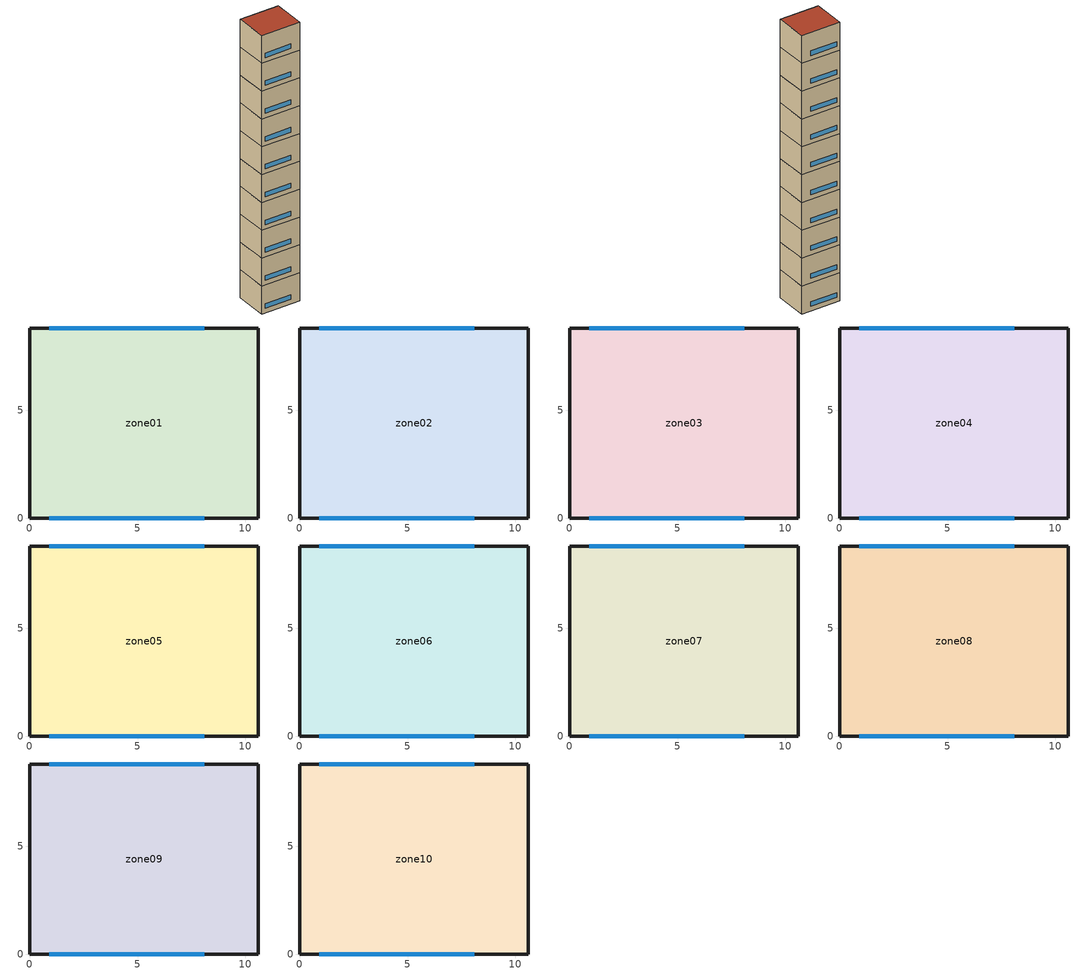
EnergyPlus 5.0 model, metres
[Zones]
zone01
 floor ground (GROUND_FLOOR): 10.6,8.8 10.6,0 0,0 0,8.8 z0
 wall outside (EXT_WALL): 10.6,0 10.6,8.8 0,8.8 0,0 10.6,0 z0:7.4
 window (EXT_WINDOW1): 0.9,0 8.1,0 / 8.1,8.8 0.9,8.8 z1.25:2.45
 ceiling to zone02 (ADJ_CEILING): 0,8.8 0,0 10.6,0 10.6,8.8 z7.4
zone02
 floor to zone01 (ADJ_CEILING): 10.6,8.8 10.6,0 0,0 0,8.8 z7.4
 wall outside (EXT_WALL): 10.6,0 10.6,8.8 0,8.8 0,0 10.6,0 z7.4:14.8
 window (EXT_WINDOW1): 0.9,0 8.1,0 / 8.1,8.8 0.9,8.8 z8.65:9.85
 ceiling to zone03 (ADJ_CEILING): 0,8.8 0,0 10.6,0 10.6,8.8 z14.8
zone03
 floor to zone02 (ADJ_CEILING): 10.6,8.8 10.6,0 0,0 0,8.8 z14.8
 wall outside (EXT_WALL): 10.6,0 10.6,8.8 0,8.8 0,0 10.6,0 z14.8:22.2
 window (EXT_WINDOW1): 0.9,0 8.1,0 / 8.1,8.8 0.9,8.8 z16.05:17.25
 ceiling to zone04 (ADJ_CEILING): 0,8.8 0,0 10.6,0 10.6,8.8 z22.2
zone04
 floor to zone03 (ADJ_CEILING): 10.6,8.8 10.6,0 0,0 0,8.8 z22.2
 wall outside (EXT_WALL): 10.6,0 10.6,8.8 0,8.8 0,0 10.6,0 z22.2:29.6
 window (EXT_WINDOW1): 0.9,0 8.1,0 / 8.1,8.8 0.9,8.8 z23.45:24.65
 ceiling to zone05 (ADJ_CEILING): 0,8.8 0,0 10.6,0 10.6,8.8 z29.6
zone05
 floor to zone04 (ADJ_CEILING): 10.6,8.8 10.6,0 0,0 0,8.8 z29.6
 wall outside (EXT_WALL): 10.6,0 10.6,8.8 0,8.8 0,0 10.6,0 z29.6:37
 window (EXT_WINDOW1): 0.9,0 8.1,0 / 8.1,8.8 0.9,8.8 z30.85:32.05
 ceiling to zone06 (ADJ_CEILING): 0,8.8 0,0 10.6,0 10.6,8.8 z37
zone06
 floor to zone05 (ADJ_CEILING): 10.6,8.8 10.6,0 0,0 0,8.8 z37
 wall outside (EXT_WALL): 10.6,0 10.6,8.8 0,8.8 0,0 10.6,0 z37:44.4
 window (EXT_WINDOW1): 0.9,0 8.1,0 / 8.1,8.8 0.9,8.8 z38.25:39.45
 ceiling to zone07 (ADJ_CEILING): 0,8.8 0,0 10.6,0 10.6,8.8 z44.4
zone07
 floor to zone06 (ADJ_CEILING): 10.6,8.8 10.6,0 0,0 0,8.8 z44.4
 wall outside (EXT_WALL): 10.6,0 10.6,8.8 0,8.8 0,0 10.6,0 z44.4:51.8
 window (EXT_WINDOW1): 0.9,0 8.1,0 / 8.1,8.8 0.9,8.8 z45.65:46.85
 ceiling to zone08 (ADJ_CEILING): 0,8.8 0,0 10.6,0 10.6,8.8 z51.8
zone08
 floor to zone07 (ADJ_CEILING): 10.6,8.8 10.6,0 0,0 0,8.8 z51.8
 wall outside (EXT_WALL): 10.6,0 10.6,8.8 0,8.8 0,0 10.6,0 z51.8:59.2
 window (EXT_WINDOW1): 0.9,0 8.1,0 / 8.1,8.8 0.9,8.8 z53.05:54.25
 ceiling to zone09 (ADJ_CEILING): 0,8.8 0,0 10.6,0 10.6,8.8 z59.2
zone09
 floor to zone08 (ADJ_CEILING): 10.6,8.8 10.6,0 0,0 0,8.8 z59.2
 wall outside (EXT_WALL): 10.6,0 10.6,8.8 0,8.8 0,0 10.6,0 z59.2:66.6
 window (EXT_WINDOW1): 0.9,0 8.1,0 / 8.1,8.8 0.9,8.8 z60.45:61.65
 ceiling to zone10 (ADJ_CEILING): 0,8.8 0,0 10.6,0 10.6,8.8 z66.6
zone10
 floor to zone09 (ADJ_CEILING): 10.6,8.8 10.6,0 0,0 0,8.8 z66.6
 wall outside (EXT_WALL): 10.6,0 10.6,8.8 0,8.8 0,0 10.6,0 z66.6:74
 window (EXT_WINDOW1): 0.9,0 8.1,0 / 8.1,8.8 0.9,8.8 z67.85:69.05
 roof outside (EXT_ROOF): 0,8.8 0,0 10.6,0 10.6,8.8 z74
[Building]
TRNSYS18: North Axis {deg}=0; Terrain=City; Loads Convergence Tolerance Value=0; Temperature Convergence Tolerance Value {deltaC}=0; Solar Distribution=FullInteriorAndExterior; Maximum Number of Warmup Days=0
[Site:Location]
not used: Latitude {deg}=0; Longitude {deg}=0; Time Zone {hr}=0; Elevation {m}=0
[Construction]
GROUND_FLOOR; EXT_WALL; EXT_ROOF; ADJ_CEILING; EXT_WINDOW1: 
[WindowProperty:ShadingControl]
ESHADE=0; ISHADE=INPUT 1*MAX_ISHADE : SHADECNTRL=ISHADE_INTERNAL
[SurfaceProperty:OtherSideCoefficients]
BOUNDARY=IDENTICAL; BOUNDARY=INPUT 1*TBOUNDARY; BOUNDARY=INPUT 1*TBOUNDARY_2; BOUNDARY=INPUT 1*TBOUNDARY_3; BOUNDARY=INPUT 1*TGROUND; BOUNDARY=20; BOUNDARY=15
[Zone] Multiplier=1
zone01; zone02; zone03; zone04; zone05; zone06; zone07; zone08; zone09; zone10
